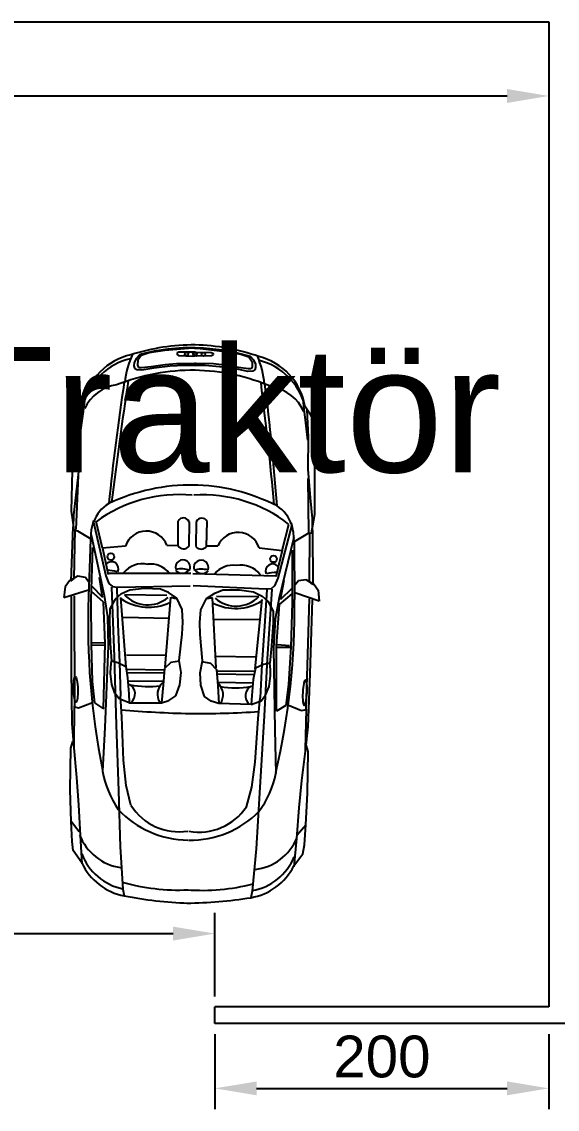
# Model space of a CAD drawing. Header units: millimetres. Extents: x 27207 to 63174, y 4783 to 28482.
# Drawn here: x 50642 to 50963, y 14224 to 14875 of the extents above; entities that cross this region are included whole.
import ezdxf

# ---------------------------------------------------------------- set-up
doc = ezdxf.new("R2010")
doc.units = ezdxf.units.MM
doc.header["$LTSCALE"] = 20
doc.linetypes.add('ACAD_ISO02W100', pattern=[15, 12, -3])
doc.layers.get('Defpoints').update_dxf_attribs({"color": 5})
doc.layers.add('İsimler', color=2, linetype='Continuous')
doc.layers.add('malzemeler', color=8, linetype='Continuous')
doc.layers.add('Uzunluklar', color=4, linetype='Continuous', lineweight=211)
doc.styles.add('Arial_3', font='Arial Unicode MS.ttf', dxfattribs={"height": 3})
doc.styles.get("Standard").update_dxf_attribs({"font": 'Arial Unicode MS.ttf'})
doc.dimstyles.new('Decimal-25', dxfattribs={"dimscale": 10, "dimtxt": 2.5, "dimasz": 2.5, "dimexe": 1.25, "dimexo": 0.625, "dimtad": 1, "dimtxsty": 'Standard', "dimcen": 2.5, "dimadec": 0, "dimazin": 0, "dimtfac": 1, "dimtmove": 0, "dimatfit": 3, "dimfxl": 1, "dimarcsym": 0})

# ---------------------------------------------------------------- blocks, each defined once
blk = doc.blocks.new('*D134')
at = {"layer": 'Defpoints', "color": 0, "linetype": 'ACAD_ISO02W100', "ltscale": 70, "transparency": 16777216}
for p in [(50162.91, 14875.07), (50957.91, 14875.07), (50957.91, 14830.61)]:
    blk.add_point(p, dxfattribs=at)
at = {"layer": 'Uzunluklar', "color": 0, "linetype": 'ACAD_ISO02W100', "lineweight": -2, "ltscale": 70, "transparency": 16777216}
for p, q in [((50162.91, 14868.82), (50162.91, 14818.11)), ((50957.91, 14868.82), (50957.91, 14818.11)), ((50187.91, 14830.61), (50932.91, 14830.61))]:
    blk.add_line(p, q, dxfattribs=at)
at = {"layer": 'Uzunluklar', "color": 0, "linetype": 'ACAD_ISO02W100', "ltscale": 70, "transparency": 16777216}
for points in [[(50187.91, 14834.78), (50187.91, 14826.45), (50162.91, 14830.61)], [(50932.91, 14834.78), (50932.91, 14826.45), (50957.91, 14830.61)]]:
    blk.add_solid(points, dxfattribs=at)
at = {"layer": 'Uzunluklar', "color": 0, "linetype": 'ACAD_ISO02W100', "lineweight": 50, "ltscale": 70, "transparency": 16777216, "insert": (50560.41, 14849.53), "char_height": 25, "attachment_point": 5}
blk.add_mtext('795', dxfattribs=at)
blk = doc.blocks.new('*D141')
at = {"layer": 'Defpoints', "color": 0, "linetype": 'ACAD_ISO02W100', "ltscale": 70, "transparency": 16777216}
for p in [(50757.91, 14328.99), (50362.91, 14285.07), (50757.91, 14285.07)]:
    blk.add_point(p, dxfattribs=at)
at = {"layer": 'Uzunluklar', "color": 0, "linetype": 'ACAD_ISO02W100', "lineweight": -2, "ltscale": 70, "transparency": 16777216}
for p, q in [((50362.91, 14291.32), (50362.91, 14341.49)), ((50757.91, 14291.32), (50757.91, 14341.49)), ((50387.91, 14328.99), (50732.91, 14328.99))]:
    blk.add_line(p, q, dxfattribs=at)
at = {"layer": 'Uzunluklar', "color": 0, "linetype": 'ACAD_ISO02W100', "ltscale": 70, "transparency": 16777216}
for points in [[(50387.91, 14333.15), (50387.91, 14324.82), (50362.91, 14328.99)], [(50732.91, 14333.15), (50732.91, 14324.82), (50757.91, 14328.99)]]:
    blk.add_solid(points, dxfattribs=at)
at = {"layer": 'Uzunluklar', "color": 0, "linetype": 'ACAD_ISO02W100', "lineweight": 50, "ltscale": 70, "transparency": 16777216, "insert": (50560.41, 14347.91), "char_height": 25, "attachment_point": 5}
blk.add_mtext('395', dxfattribs=at)
blk = doc.blocks.new('*D142')
at = {"layer": 'Defpoints', "color": 0, "linetype": 'ACAD_ISO02W100', "ltscale": 70, "transparency": 16777216}
for p in [(50757.91, 14275.07), (50957.91, 14275.07), (50957.91, 14236.28)]:
    blk.add_point(p, dxfattribs=at)
at = {"layer": 'Uzunluklar', "color": 0, "linetype": 'ACAD_ISO02W100', "lineweight": -2, "ltscale": 70, "transparency": 16777216}
for p, q in [((50757.91, 14268.82), (50757.91, 14223.78)), ((50957.91, 14268.82), (50957.91, 14223.78)), ((50782.91, 14236.28), (50932.91, 14236.28))]:
    blk.add_line(p, q, dxfattribs=at)
at = {"layer": 'Uzunluklar', "color": 0, "linetype": 'ACAD_ISO02W100', "ltscale": 70, "transparency": 16777216}
for points in [[(50782.91, 14240.44), (50782.91, 14232.11), (50757.91, 14236.28)], [(50932.91, 14240.44), (50932.91, 14232.11), (50957.91, 14236.28)]]:
    blk.add_solid(points, dxfattribs=at)
at = {"layer": 'Uzunluklar', "color": 0, "linetype": 'ACAD_ISO02W100', "lineweight": 50, "ltscale": 70, "transparency": 16777216, "insert": (50857.91, 14255.2), "char_height": 25, "attachment_point": 5}
blk.add_mtext('200', dxfattribs=at)
blk = doc.blocks.new('A$C3A0A137F')
for p, q in [((624.8, 1879.3), (969.6, 1886.2)), ((969.6, 1886.2), (1276.7, 1884.5)), ((1276.7, 1884.5), (1360.7, 1870.8)), ((1764.5, 1819.9), (1801.6, 1882.3)), ((1801.6, 1882.3), (1845.6, 1912.7)), ((1845.6, 1912.7), (1928.3, 1921.1)), ((1928.3, 1921.1), (1864.1, 1737.2)), ((465.2, 1805.7), (422.3, 1803.9)), ((457.7, 1813.5), (511.5, 1848.5)), ((542.4, 1814.2), (465.2, 1805.7)), ((485.8, 1827.9), (693.4, 1838.2)), ((511.5, 1848.5), (554.4, 1869.1)), ((717.4, 1834.8), (542.4, 1814.2)), ((554.4, 1869.1), (624.8, 1879.3)), ((693.4, 1838.2), (933.6, 1834.8)), ((933.6, 1834.8), (1151.4, 1851.9)), ((1413.9, 1843.4), (1005.6, 1838.2)), ((1151.4, 1851.9), (1305.8, 1867.4)), ((1305.8, 1867.4), (1400.2, 1867.4)), ((1360.7, 1870.8), (1417.3, 1860.5)), ((1394.5, 1869.7), (1803.3, 1872.7)), ((1782, 1848.3), (1412.8, 1851.4)), ((1417.3, 1860.5), (1422.5, 1833.1)), ((1422.5, 1833.1), (1480.8, 1732)), ((1771.2, 1764.2), (1764.5, 1819.9)), ((1803.3, 1872.7), (1782, 1848.3)), ((1911.4, 1845.2), (2746.1, 1819.9)), ((1918.2, 1867.1), (2472.4, 1850.2)), ((2472.4, 1850.2), (2874.5, 1835.1)), ((2741.9, 1822.2), (3043.4, 1815.6)), ((2746.1, 1819.9), (2752.9, 1787.8)), ((2874.5, 1835.1), (3056.8, 1815)), ((3059.7, 1838.6), (3009.6, 1823.8)), ((3056.8, 1815), (3277.9, 1788.5)), ((3372.2, 1832.7), (3059.7, 1838.6)), ((3611, 1820.9), (3372.2, 1832.7)), ((3761.3, 1809.1), (3611, 1820.9)), ((3687.6, 1756.1), (3611, 1820.9)), ((3829.1, 1797.3), (3761.3, 1809.1)), ((1410.5, 1728.5), (1340.1, 1713.1)), ((1480.8, 1732), (1410.5, 1728.5)), ((1449.4, 1729.5), (1904, 1619.7)), ((1483, 1732.5), (1916.2, 1735.6)), ((1544.8, 1716.9), (1936.8, 1718.6)), ((1803.3, 1738.9), (1771.2, 1764.2)), ((1953.7, 1622.4), (1872.6, 1718.6)), ((1936.8, 1718.6), (2273, 1706.8)), ((2752.9, 1787.8), (2710.6, 1684.8)), ((3277.9, 1788.5), (3484.2, 1767.9)), ((3484.2, 1767.9), (3714.1, 1750.2)), ((3714.1, 1750.2), (3926.4, 1729.6)), ((3920.5, 1729.6), (3829.1, 1797.3)), ((1547.8, 1641.7), (1349.9, 1693.2)), ((1353.1, 1714), (1755, 1609.3)), ((1527.8, 1469.6), (1547.8, 1641.7)), ((1547.8, 1641.7), (1745, 1594.3)), ((1916.5, 1630.8), (1769.5, 1657.8)), ((1835.4, 1713.5), (1916.5, 1630.8)), ((2262.9, 1698.3), (2256.1, 1603.8)), ((2273, 1706.8), (2553.5, 1689.9)), ((2276.4, 1700), (2276.4, 1600.5)), ((2553.5, 1689.9), (2712.3, 1669.7)), ((2712.3, 1669.7), (2756.2, 1600.5)), ((1720, 970.9), (1737.5, 1594.3)), ((1755, 1609.3), (1811.8, 1585.3)), ((1811.8, 1585.3), (1835.4, 1558.3)), ((1835.4, 1558.3), (1837.4, 1522)), ((1838.8, 1565), (2362.6, 1529.6)), ((1904, 1619.7), (2062.7, 1589.3)), ((1927.7, 1534.8), (2003.9, 1574.3)), ((2264.6, 1600.5), (1953.7, 1622.4)), ((2003.9, 1574.3), (2088.6, 1574.3)), ((2062.7, 1589.3), (2282.4, 1577.1)), ((2088.6, 1574.3), (2263.5, 1563)), ((2263.5, 1563), (2393.3, 1548.9)), ((2756.2, 1600.5), (2264.6, 1600.5)), ((2282.4, 1577.1), (2895.7, 1586.2)), ((2895.7, 1586.2), (3225.3, 1595.4)), ((1837.4, 1522), (1812.4, 973.4)), ((1842.2, 1526.2), (2115.9, 1509.3)), ((1857.2, 1427.7), (1891, 1492.6)), ((1891, 1492.6), (1927.7, 1534.8)), ((2438.4, 1439), (1916.4, 1492.6)), ((2115.9, 1509.3), (2404.8, 1489.1)), ((2362.6, 1529.6), (2791.7, 1505.9)), ((2441.3, 1554.6), (2393.3, 1548.9)), ((2393.3, 1548.9), (2404.6, 1501)), ((2404.6, 1501), (2432.8, 1441.8)), ((2404.8, 1489.1), (2656.6, 1475.6)), ((2489.2, 1554.6), (2441.3, 1554.6)), ((2571.1, 1543.3), (2489.2, 1554.6)), ((2636, 1517.9), (2571.1, 1543.3)), ((2678.3, 1484.1), (2636, 1517.9)), ((2812.1, 1461.6), (2656.6, 1475.6)), ((2706.5, 1408), (2678.3, 1484.1)), ((2791.7, 1505.9), (2874.5, 1500.9)), ((2874.5, 1500.9), (3369.2, 1470.5)), ((56.3, 1293.2), (84.4, 1402)), ((70, 1331), (89.7, 1392)), ((84.4, 1402), (110.7, 1425.6)), ((89.7, 1392), (127.2, 1415.6)), ((110.7, 1425.6), (143.4, 1441)), ((127.2, 1415.6), (164.6, 1415.6)), ((143.4, 1441), (168.8, 1442.8)), ((164.6, 1415.6), (180.3, 1407.7)), ((168.8, 1442.8), (186.1, 1437.4)), ((180.3, 1407.7), (180.3, 1386.1)), ((186.1, 1437.4), (196.1, 1421)), ((196.1, 1421), (198.8, 1383.9)), ((1843.1, 1320.6), (1857.2, 1427.7)), ((1891, 1148.7), (1893.9, 1467.2)), ((2063.2, 1126.1), (2066, 1470)), ((2342.5, 1145.9), (2348.1, 1439)), ((2432.8, 1441.8), (2517.4, 1424.9)), ((2452.5, 1154.3), (2455.4, 1433.4)), ((2475.1, 1157.1), (2480.8, 1430.5)), ((2517.4, 1424.9), (2638.8, 1413.6)), ((2537.2, 1160), (2542.8, 1424.9)), ((2638.8, 1413.6), (2706.5, 1408)), ((2706.5, 1408), (2698, 1165.6)), ((3139.3, 1438.1), (2812.1, 1461.6)), ((3328, 1414.5), (3139.3, 1438.1)), ((3475.4, 1373.3), (3328, 1414.5)), ((3369.2, 1470.5), (3790.8, 1446.9)), ((3790.8, 1446.9), (4109.1, 1417.5)), ((4109.1, 1417.5), (4159.3, 1405.7)), ((48.4, 1212.9), (70, 1331)), ((170.5, 1313.3), (152.8, 1209)), ((180.3, 1386.1), (170.5, 1313.3)), ((198.8, 1383.9), (179.7, 1294.1)), ((1843.1, 1196.6), (1843.1, 1320.6)), ((36.3, 1191), (56.3, 1293.2)), ((179.7, 1294.1), (163.4, 1171.7)), ((21.7, 1049.6), (36.3, 1191)), ((24.7, 1006.3), (48.4, 1212.9)), ((152.8, 1209), (142.9, 1124.3)), ((163.4, 1171.7), (155.2, 1062.9)), ((1512.9, 1158), (1512.9, 1073.2)), ((1868.5, 1134.6), (1843.1, 1196.6)), ((2430, 1145.9), (1902.3, 1117.7)), ((2393.3, 1103.6), (2441.3, 1148.7)), ((2441.3, 1148.7), (2565.4, 1157.1)), ((2565.4, 1157.1), (2698, 1165.6)), ((2698, 1165.6), (2681.1, 1109.2)), ((54.6, 984.7), (57.2, 1108.5)), ((57.2, 1108.5), (62.6, 1119.4)), ((62.6, 1119.4), (69.9, 1122.1)), ((69.9, 1122.1), (76.3, 1120.3)), ((76.3, 1120.3), (82.6, 1110.3)), ((82.6, 1110.3), (83.5, 998.8)), ((142.9, 1124.3), (139, 994.5)), ((1515.4, 1073.2), (1328.1, 1078.2)), ((1908, 1072.6), (1868.5, 1134.6)), ((1902.3, 1117.7), (1910.8, 1078.2)), ((1992.6, 1030.3), (1908, 1072.6)), ((2382, 1038.8), (2393.3, 1103.6)), ((2681.1, 1109.2), (2644.4, 1058.5)), ((20.9, 988.5), (20, 924.3)), ((20.9, 985.4), (21.7, 1049.6)), ((25.4, 988.4), (24.2, 967.5)), ((25.4, 985.3), (24.7, 1006.3)), ((54.7, 988.2), (53.8, 864.4)), ((83.5, 998.8), (82.8, 984.2)), ((83.2, 973.3), (82.8, 987.9)), ((139, 994.5), (138.6, 983.1)), ((138.7, 976.1), (138.7, 987.5)), ((153.1, 907.3), (155.7, 987.3)), ((155.2, 1062.9), (155.6, 982.8)), ((1330.6, 995.9), (1517.8, 993.4)), ((2088.6, 1021.8), (1992.6, 1030.3)), ((2178.8, 1024.7), (2088.6, 1021.8)), ((2376.4, 1041.6), (2178.8, 1024.7)), ((2466.7, 1024.7), (2376.4, 1041.6)), ((2559.8, 1030.3), (2466.7, 1024.7)), ((2644.4, 1058.5), (2559.8, 1030.3)), ((20, 924.3), (30.6, 782.5)), ((24.2, 967.5), (42.1, 760.3)), ((79.1, 861.8), (83.2, 973.3)), ((139, 846.2), (138.7, 976.1)), ((158.2, 798.3), (153.1, 907.3)), ((1329.9, 941.5), (1517.1, 938.8)), ((1719.8, 955.6), (1719.9, 332)), ((1821.8, 401.5), (1812.1, 950.6)), ((53.8, 864.4), (58.9, 853.3)), ((58.9, 853.3), (66.1, 850.4)), ((66.1, 850.4), (72.5, 852)), ((72.5, 852), (79.1, 861.8)), ((146.5, 761.3), (139, 846.2)), ((1512.4, 859.1), (1325.1, 859.4)), ((1507.5, 774.5), (1509.9, 859.2)), ((1904.9, 848.8), (1863.6, 787.9)), ((1898, 803.9), (1907.5, 843.1)), ((1990.7, 888.7), (1904.9, 848.8)), ((2086.8, 894.5), (1990.7, 888.7)), ((2177, 889.2), (2086.8, 894.5)), ((2373.9, 866.8), (2177, 889.2)), ((2464.7, 881.1), (2373.9, 866.8)), ((2379.6, 869.4), (2389.1, 804.3)), ((2557.6, 872.9), (2464.7, 881.1)), ((2641.4, 842.4), (2557.6, 872.9)), ((2676.7, 790.7), (2641.4, 842.4)), ((30.6, 782.5), (47.7, 679.8)), ((42.1, 760.3), (60.4, 641.7)), ((161.4, 656.6), (146.5, 761.3)), ((171.1, 675.5), (158.2, 798.3)), ((1863.6, 787.9), (1836.5, 726.6)), ((1885.8, 773.2), (1879.8, 454.7)), ((2424.6, 761), (1898, 803.9)), ((2058.5, 790.9), (2051.7, 447.1)), ((2337.2, 763.4), (2334.7, 470.3)), ((2389.1, 804.3), (2435.8, 757.9)), ((2435.8, 757.9), (2559.7, 746)), ((2446.9, 751.9), (2442, 472.9)), ((2469.4, 748.5), (2467.5, 475)), ((2531.4, 743.9), (2529.7, 478.9)), ((2559.7, 746), (2692, 733.8)), ((2692, 733.8), (2676.7, 790.7)), ((47.7, 679.8), (72.8, 570.3)), ((169.2, 583.5), (161.4, 656.6)), ((187.7, 585.2), (171.1, 675.5)), ((1836.5, 726.6), (1833.1, 602.7)), ((2693.7, 491.3), (2692, 733.8)), ((60.4, 641.7), (78.4, 580.1)), ((78.4, 580.1), (115.2, 555.5)), ((168.6, 561.9), (169.2, 583.5)), ((183.9, 548.1), (187.7, 585.2)), ((1833.1, 602.7), (1844.2, 495.2)), ((72.8, 570.3), (98.5, 546)), ((98.5, 546), (130.7, 529.6)), ((115.2, 555.5), (152.6, 554.4)), ((130.7, 529.6), (156.1, 527.1)), ((152.6, 554.4), (168.6, 561.9)), ((156.1, 527.1), (173.5, 532.1)), ((173.5, 532.1), (183.9, 548.1)), ((1844.2, 495.2), (1876.2, 429.5)), ((2625.9, 487.5), (2693.7, 491.3)), ((2693.7, 491.3), (2663.4, 416)), ((3463.3, 504.6), (3314.8, 467.5)), ((1513.8, 462.5), (1529, 289.9)), ((1876.2, 429.5), (1911.7, 386.2)), ((2424.9, 467.8), (1901.6, 428.7)), ((2100.5, 406.4), (2389.9, 418.7)), ((2389.3, 406.7), (2419.2, 465.1)), ((2389.9, 418.7), (2641.9, 425.1)), ((2419.2, 465.1), (2504.3, 479.6)), ((2504.3, 479.6), (2625.9, 487.5)), ((2663.4, 416), (2620.2, 383.4)), ((2797.8, 434.7), (2641.9, 425.1)), ((3125.6, 449.2), (2797.8, 434.7)), ((2859.1, 393.8), (3354.5, 410.4)), ((3314.8, 467.5), (3125.6, 449.2)), ((3354.5, 410.4), (3776.5, 422.2)), ((3776.5, 422.2), (4095.6, 442.8)), ((4095.6, 442.8), (4146, 453.2)), ((1529, 289.9), (1727.4, 331.8)), ((1737, 316.6), (1794.4, 339)), ((1794.4, 339), (1818.8, 365.3)), ((1818.8, 365.3), (1821.8, 401.5)), ((1822, 358.5), (2346.6, 379.3)), ((1826.5, 397.2), (2100.5, 406.4)), ((1885.7, 302), (2045.2, 328)), ((1911.7, 386.2), (1986.8, 344.6)), ((1986.8, 344.6), (2071.4, 342.3)), ((2045.2, 328), (2265.1, 334.1)), ((2071.4, 342.3), (2246.6, 348.7)), ((2246.6, 348.7), (2376.7, 359.1)), ((2265.1, 334.1), (2877.9, 307.9)), ((2346.6, 379.3), (2776.2, 391)), ((2376.7, 359.1), (2389.3, 406.7)), ((2424.5, 352.2), (2376.7, 359.1)), ((2472.5, 350.8), (2424.5, 352.2)), ((2554.6, 359.8), (2472.5, 350.8)), ((2620.2, 383.4), (2554.6, 359.8)), ((2776.2, 391), (2859.1, 393.8)), ((1529, 289.9), (1329.7, 243.9)), ((1332.4, 223), (1737, 316.6)), ((1428.2, 204.9), (1885.7, 302)), ((1897.9, 290.5), (1750.2, 267.6)), ((1814.5, 210.1), (1897.9, 290.5)), ((1935.3, 297.9), (1851.5, 204)), ((2246.6, 311.2), (1935.3, 297.9)), ((2242.2, 213.4), (2238.1, 308.1)), ((2738.1, 297.5), (2246.6, 311.2)), ((2255.7, 211.3), (2258.4, 310.9)), ((2692.3, 229.6), (2738.1, 297.5)), ((2877.9, 307.9), (3207.1, 289.6)), ((1389.3, 206.9), (1319.4, 224.3)), ((1459.5, 201.5), (1389.3, 206.9)), ((1398.4, 102.1), (1459.5, 201.5)), ((1461.6, 200.9), (1894.7, 185.8)), ((1523.9, 214.8), (1915.7, 202.2)), ((1781.7, 185.7), (1748.9, 161.3)), ((1901.6, 0), (1842.5, 185.7)), ((1915.7, 202.2), (2252.1, 204.7)), ((2252.1, 204.7), (2532.9, 213.7)), ((2532.9, 213.7), (2692.3, 229.6)), ((2729.5, 110.3), (2690.2, 214.4)), ((442.3, 156.1), (399.4, 159.1)), ((434.5, 148.5), (487.4, 112)), ((519.2, 145.4), (442.3, 156.1)), ((462.2, 133.3), (669.4, 117.2)), ((487.4, 112), (529.7, 90.3)), ((693.5, 120), (519.2, 145.4)), ((529.7, 90.3), (599.7, 78)), ((669.4, 117.2), (909.6, 114)), ((909.6, 114), (1126.9, 90.8)), ((1389.5, 92.1), (981.5, 108.6)), ((1126.9, 90.8), (1280.8, 71.1)), ((1757.3, 76.8), (1388.2, 84.1)), ((1392.5, 74.8), (1398.4, 102.1)), ((1748.9, 161.3), (1740.6, 105.8)), ((1740.6, 105.8), (1776, 42.3)), ((2721.9, 78.5), (2729.5, 110.3)), ((3032.6, 74.7), (3254.3, 95)), ((3254.3, 95), (3461.1, 109.9)), ((3461.1, 109.9), (3691.5, 121.2)), ((3664.8, 116), (3586.4, 53.4)), ((3691.5, 121.2), (3904.2, 135.9)), ((3898.3, 136), (3805.1, 70.9)), ((599.7, 78), (944.2, 61.6)), ((944.2, 61.6), (1251.2, 54.8)), ((1251.2, 54.8), (1335.6, 66.1)), ((1280.8, 71.1), (1375.1, 68.5)), ((1335.6, 66.1), (1392.5, 74.8)), ((1369.4, 66.3), (1778, 51.9)), ((1778, 51.9), (1757.3, 76.8)), ((1776, 42.3), (1819.1, 10.7)), ((1819.1, 10.7), (1901.6, 0)), ((1886.8, 76.4), (2721.9, 78.5)), ((1893, 54.3), (2447.4, 55.7)), ((2447.4, 55.7), (2849.8, 59.7)), ((2717.6, 76.3), (3019.2, 74.5)), ((2849.8, 59.7), (3032.6, 74.7)), ((3034.8, 51.1), (2985.2, 67.2)), ((3347.4, 48.3), (3034.8, 51.1)), ((3586.4, 53.4), (3347.4, 48.3)), ((3737, 61), (3586.4, 53.4)), ((3805.1, 70.9), (3737, 61))]:
    blk.add_line(p, q)
for centre, radius in [((1610.2, 1576.9), 25.5), ((68, 982.8), 12.7), ((68.1, 989.8), 12.7), ((69.9, 1049.6), 13.6), ((68.1, 922.9), 13.6), ((1593.2, 353), 25.5)]:
    blk.add_circle(centre, radius)
for centre, radius, start, end in [((539.2, 1355.7), 465, 100.09808, 166.06381), ((580.7, 1350.7), 478.9, 104.8814, 165.36267), ((624.2, 1518.4), 311.1, 113.27729, 170.56971), ((1970.7, -3855.3), 5591.2, 77.12921, 90.55776), ((3556.2, 1391.3), 393.7, 6.82081, 66.80565), ((3689.4, 1341.6), 423.7, 10.31403, 67.32559), ((3722.9, 1334), 442.2, 9.32831, 63.4628), ((2176.4, 1048.8), 1048, 142.05628, 183.86853), ((1439.6, 1457.2), 271, 108.61887, 147.33654), ((1733.7, 955.7), 1543.6, 156.57633, 179.02078), ((4920.4, -36967.7), 38729.6, 95.51071, 96.87393), ((2456.7, -15621.9), 17270.3, 94.13491, 97.18934), ((2484.6, 951), 1430.6, 152.86424, 179.42675), ((1700.4, 1570), 52.8, 131.96016, 294.7169), ((2041.1, 1604.9), 328.5, 180.54777, 194.17257), ((3068.5, 862.6), 749.3, 53.83101, 77.92392), ((361.3, 780.5), 731.2, 95.11901, 112.46793), ((1835, 1332.9), 178.4, 126.0458, 191.41232), ((1614.9, 1291.8), 367.8, 332.73484, 32.55584), ((1497, 961.8), 1497.2, 160.25302, 179.0831), ((1576.2, 1311.1), 165.8, 106.97172, 247.52637), ((1724.4, 1296.3), 240.6, 318.6738, 45.24641), ((2640.5, 1451.2), 85.3, 208.25732, 317.79525), ((1805.7, 1291), 773.8, 351.517, 8.483), ((-4831.1, 992.3), 7605, 359.67554, 3.58248), ((2997.9, 950.6), 728.2, 358.96666, 45.22622), ((2520.5, 1036.1), 1583.6, 356.00154, 14.15338), ((903.5, 884), 3297.3, 0.72489, 9.10357), ((3239.3, 1018.6), 426.1, 349.42659, 56.35389), ((1827.7, 1269.1), 170, 170.33531, 231.78041), ((2631.6, 1081), 116.6, 55.28629, 135.48093), ((1348.6, 1037.6), 45.4, 116.77216, 246.70307), ((1485.5, 1032.3), 50.6, 309.68693, 53.89682), ((1675.3, 1032.7), 55.7, 71.90147, 282.76697), ((1920, 1037.3), 232.5, 167.99538, 194.67169), ((1653.6, 1038.1), 66.6, 308.49091, 48.71165), ((1497.1, 970.9), 1497.2, 179.32221, 198.15229), ((1733.9, 970.5), 1543.6, 179.38453, 201.82899), ((2484.6, 954.3), 1430.6, 178.97856, 205.54107), ((2173.8, 865.1), 1048, 174.53678, 216.34904), ((1346.7, 899.3), 45.4, 111.70225, 241.63316), ((1483.7, 900.8), 50.6, 304.50849, 48.71838), ((1673.4, 895.1), 55.7, 75.63834, 286.50384), ((1917.8, 883.7), 232.5, 163.73363, 190.40993), ((1651.5, 890.4), 66.6, 309.69366, 49.91441), ((-4829.4, 1116.6), 7605, 354.82283, 358.72978), ((3237.2, 865.7), 426.1, 302.05143, 8.97873), ((2997.7, 940.4), 728.2, 313.17909, 359.43866), ((2518.2, 868.2), 1583.6, 344.25193, 2.40377), ((906, 1065.3), 3297.3, 349.30175, 357.68043), ((1566.6, 619.6), 165.8, 110.87894, 251.43359), ((1819.1, 654.6), 170, 126.6249, 188.07), ((1715.2, 630.3), 240.6, 313.1589, 39.73152), ((1605.8, 637.8), 367.8, 325.84948, 25.67048), ((2628, 820.2), 116.6, 222.92438, 303.11902), ((1796.5, 633.3), 773.8, 349.92231, 6.88832), ((1824.7, 590.6), 178.4, 166.99299, 232.35951), ((366.9, 1183.8), 731.2, 245.93739, 263.28631), ((528.7, 603.9), 465, 192.34151, 258.30723), ((570.3, 607.8), 478.9, 193.04264, 253.52391), ((2626.6, 450), 85.3, 40.61007, 150.148), ((5974.8, 38790.5), 38729.6, 261.53139, 262.8946), ((2918, 17521.6), 17270.3, 261.21597, 264.27041), ((1683.6, 357.3), 52.8, 63.68842, 226.44515), ((3070.8, 1026.4), 749.3, 280.4814, 304.5743), ((3543.5, 484.3), 393.7, 291.59966, 351.5845), ((3678.1, 530.3), 423.7, 291.07972, 348.09129), ((3711.8, 537), 442.2, 294.94251, 349.07701), ((609.1, 438.9), 311.1, 187.83561, 245.12803), ((1426, 477.4), 271, 211.06878, 249.78645), ((2023.1, 312.9), 328.5, 164.23275, 177.85754), ((2104.7, 5773), 5591.2, 267.84756, 281.27611)]:
    blk.add_arc(centre, radius, start, end)
at = {"extrusion": (0, 0, -1)}
blk.add_ellipse((2616, 1813.1), major_axis=(-96.3, 5.1), ratio=0.166187, dxfattribs=at)
blk.add_ellipse((2592, 88.8), major_axis=(-96.4, -2.4), ratio=0.166187)

msp = doc.modelspace()

# ---------------------------------------------------------------- linework, layer by layer
for p, q in [((50162.911, 14875.067), (50957.911, 14875.067)), ((50162.911, 14875.067), (50957.911, 14875.067)), ((50957.911, 14875.067), (50957.911, 14285.067)), ((50957.911, 14285.067), (50757.911, 14285.067)), ((50957.911, 14285.067), (50757.911, 14285.067)), ((50757.911, 14275.067), (50757.911, 14285.067)), ((51347.911, 14275.067), (50757.911, 14275.067))]:
    msp.add_line(p, q)

# ---------------------------------------------------------------- block references
at = {"layer": 'malzemeler', "ltscale": 75, "xscale": 0.07958357033481726, "yscale": 0.07958357033481726, "zscale": 0.07958357033481726, "rotation": 270}
msp.add_blockref('A$C3A0A137F', (50667.5, 14681.497), dxfattribs=at)

# ---------------------------------------------------------------- texts
at = {"layer": 'İsimler', "insert": (50289.017, 14680.252), "char_height": 75, "attachment_point": 1, "style": 'Arial_3'}
msp.add_mtext_dynamic_manual_height_columns('Araba,Traktör^JSahası', width=498.24104, gutter_width=15, heights=[0], dxfattribs=at)

# ---------------------------------------------------------------- dimensions: what is measured, and where the dimension line sits
at = {"layer": 'Uzunluklar', "linetype": 'ACAD_ISO02W100', "lineweight": 50, "ltscale": 70}
for base, p1, p2, picture, middle in [((50957.911, 14830.613), (50162.911, 14875.067), (50957.911, 14875.067), '*D134', (50560.411, 14849.534)), ((50757.911, 14328.988), (50362.911, 14285.067), (50757.911, 14285.067), '*D141', (50560.411, 14347.909)), ((50957.911, 14236.277), (50757.911, 14275.067), (50957.911, 14275.067), '*D142', (50857.911, 14255.198))]:
    dim = msp.add_linear_dim(base=base, p1=p1, p2=p2, dimstyle='Decimal-25', dxfattribs=at)
    dim.commit()
    dim.dimension.update_dxf_attribs({"geometry": picture, "text_midpoint": middle})

doc.saveas('drawing.dxf')
